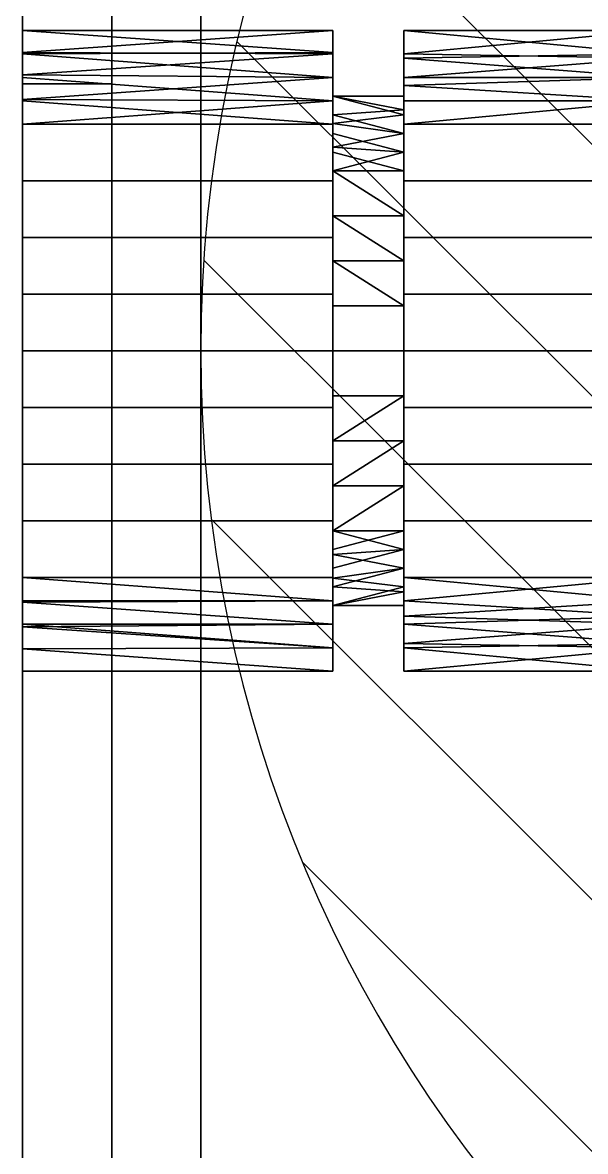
# Model space of a CAD drawing. Header units: millimetres. Extents: x 0 to 3205, y -1375 to 0.
# Drawn here: x 2635 to 2666.6, y -425 to -361.6 of the extents above; entities that cross this region are included whole.
import ezdxf

# ---------------------------------------------------------------- set-up
doc = ezdxf.new("R2010")
doc.units = ezdxf.units.MM
for name, color, linetype in [('IQ_200_3D', 1, 'Continuous'), ('IQ_204_2D', 7, 'Continuous'), ('IQ_204_3D', 7, 'Continuous')]:
    doc.layers.add(name, color=color, linetype=linetype)
doc.layers.add('IQ_CON_HOTWATER_INT', color=7, linetype='Continuous', lineweight=25)

# ---------------------------------------------------------------- blocks, each defined once
blk = doc.blocks.new('*X5')
at = {"color": 0}
for p, q in [((136.9649, 2203.1309), (147.4895, 2213.6555)), ((137.8098, 2202.5616), (148.0588, 2212.8106)), ((138.7599, 2202.0975), (148.5229, 2211.8605)), ((139.8321, 2201.7554), (148.865, 2210.7883)), ((141.0597, 2201.5689), (149.0515, 2209.5607)), ((142.5168, 2201.6117), (149.0087, 2208.1036)), ((144.4437, 2202.1245), (148.4959, 2206.1767))]:
    blk.add_line(p, q, dxfattribs=at)
blk = doc.blocks.new('hotwater')
blk.add_line((3, 0), (3, 0))
blk.add_circle((0, 0), 3)
at = {"extrusion": (0, -1, 0)}
blk.add_circle((0, 0), 3, dxfattribs=at)
at = {"xscale": 0.4000000000000909, "yscale": 0.4000000000000909, "zscale": 0.4000000000000909}
blk.add_blockref('*X5', (-56.6275, -883.6206), dxfattribs=at)
at = {"extrusion": (0, -1, 0), "xscale": 0.4000000000000909, "yscale": 0.4000000000000909, "zscale": 0.4000000000000909}
blk.add_blockref('*X5', (-56.6275, -883.6206), dxfattribs=at)

msp = doc.modelspace()

# ---------------------------------------------------------------- linework, layer by layer
at = {"layer": 'IQ_200_3D'}
for points in [[(2635, -50, 1785), (305, -50, 1785), (305, -782.5, 1785), (2635, -782.5, 1785)], [(2640, -50, 1785), (2635, -50, 1785), (2635, -782.5, 1785), (2640, -782.5, 1785)], [(2645, -50, 1493), (2640, -50, 1493), (2640, -782.5, 1493), (2645, -782.5, 1493)], [(3200, -50, 2020), (2640, -50, 2020), (2640, -782.5, 2020), (3200, -782.5, 2020)], [(3200, -782.5, 1493), (2640, -782.5, 1493), (2640, -50, 1493), (3200, -50, 1493)], [(2640, -50, 2020), (2640, -50, 1493), (2640, -782.5, 1493), (2640, -782.5, 2020)], [(3195, -782.5, 658), (2645, -782.5, 658), (2645, -50, 658), (3195, -50, 658)], [(3195, -50, 1493), (2645, -50, 1493), (2645, -782.5, 1493), (3195, -782.5, 1493)], [(2640, -55, 656), (2635, -55, 656), (2635, -777.5, 656), (2640, -777.5, 656)], [(2640, -777.5, 658), (2635, -777.5, 658), (2635, -55, 658), (2640, -55, 658)], [(2645, -777.5, 658), (2640, -777.5, 658), (2640, -55, 658), (2645, -55, 658)], [(2635, -757.5, 1443), (305, -757.5, 1443), (305, -117.5, 1443), (2635, -117.5, 1443)], [(2635, -117.5, 708), (305, -117.5, 708), (305, -757.5, 708), (2635, -757.5, 708)], [(2635, -782.5, 150), (305, -782.5, 150), (305, -117.5, 150), (2635, -117.5, 150)], [(3195, -757.5, 1443), (2645, -757.5, 1443), (2645, -117.5, 1443), (3195, -117.5, 1443)], [(3195, -117.5, 708), (2645, -117.5, 708), (2645, -757.5, 708), (3195, -757.5, 708)], [(2640, -199.204, 805.742), (2635, -199.204, 805.742), (2635, -700.797, 805.742), (2640, -700.797, 805.742)], [(2640, -700.797, 1374.843), (2635, -700.797, 1374.843), (2635, -199.204, 1374.843), (2640, -199.204, 1374.843)], [(2645, -199.204, 805.742), (2640, -199.204, 805.742), (2640, -700.797, 805.742), (2645, -700.797, 805.742)], [(2645, -700.797, 1374.843), (2640, -700.797, 1374.843), (2640, -199.204, 1374.843), (2645, -199.204, 1374.843)], [(2640, -535, 210), (2635, -535, 210), (2635, -365, 210), (2640, -365, 210)]]:
    msp.add_3dface(points, dxfattribs=at)
for points, invisible_edges in [([(2635, -50, 1785), (2635, -194.752, 1374.257), (2635, -199.204, 1374.843), (2635, -782.5, 1785)], 5), ([(2635, -782.5, 1785), (2635, -757.5, 1443), (2635, -117.5, 1443), (2635, -50, 1785)], 5), ([(2635, -117.5, 188), (2635, -50, 188), (2635, -117.5, 708), (2635, -757.5, 708)], 10), ([(2640, -50, 1493), (2640, -194.752, 1374.257), (2640, -199.204, 1374.843), (2640, -782.5, 1493)], 5), ([(2640, -199.204, 1374.843), (2640, -194.752, 1374.257), (2640, -50, 1785), (2640, -782.5, 1785)], 10), ([(2645, -199.204, 1374.843), (2645, -194.752, 1374.257), (2645, -50, 1493), (2645, -782.5, 1493)], 10), ([(2645, -782.5, 658), (2645, -757.5, 708), (2645, -117.5, 708), (2645, -50, 658)], 5), ([(2645, -117.5, 1443), (2645, -757.5, 1443), (2645, -782.5, 1493), (2645, -50, 1493)], 10), ([(2635, -55, 656), (2635, -361.118, 209.489), (2635, -365, 210), (2635, -777.5, 656)], 5), ([(2635, -199.204, 805.742), (2635, -195.376, 806.173), (2635, -55, 658), (2635, -777.5, 658)], 10), ([(2640, -199.204, 805.742), (2640, -195.376, 806.173), (2640, -55, 658), (2640, -777.5, 658)], 10), ([(2640, -365, 210), (2640, -361.118, 209.489), (2640, -55, 656), (2640, -777.5, 656)], 10), ([(2640, -55, 658), (2640, -195.376, 806.173), (2640, -199.204, 805.742), (2640, -777.5, 658)], 5), ([(2645, -55, 658), (2645, -195.376, 806.173), (2645, -199.204, 805.742), (2645, -777.5, 658)], 5), ([(2635, -117.5, 188), (2635, -757.5, 708), (2635, -782.5, 150), (2635, -117.5, 150)], 3), ([(2635, -777.5, 658), (2635, -700.797, 805.742), (2635, -199.204, 805.742)], 13), ([(2635, -700.797, 1374.843), (2635, -705.249, 1374.257), (2635, -782.5, 1785), (2635, -199.204, 1374.843)], 6), ([(2640, -777.5, 658), (2640, -700.797, 805.742), (2640, -199.204, 805.742)], 13), ([(2640, -700.797, 1374.843), (2640, -705.249, 1374.257), (2640, -782.5, 1493), (2640, -199.204, 1374.843)], 6), ([(2640, -782.5, 1785), (2640, -705.249, 1374.257), (2640, -700.797, 1374.843), (2640, -199.204, 1374.843)], 9), ([(2640, -700.797, 805.742), (2640, -705.249, 806.328), (2640, -777.5, 658), (2640, -199.204, 805.742)], 6), ([(2645, -782.5, 1493), (2645, -705.249, 1374.257), (2645, -700.797, 1374.843), (2645, -199.204, 1374.843)], 9), ([(2645, -700.797, 805.742), (2645, -705.249, 806.328), (2645, -777.5, 658), (2645, -199.204, 805.742)], 6), ([(2640, -361.118, 209.489), (2640, -365, 210), (2635, -365, 210), (2635, -361.118, 209.489)], 8), ([(2635, -535, 210), (2635, -777.5, 656), (2635, -365, 210)], 3), ([(2640, -777.5, 656), (2640, -535, 210), (2640, -365, 210)], 13)]:
    msp.add_3dface(points, dxfattribs=dict(at, invisible_edges=invisible_edges))
at = {"layer": 'IQ_204_2D', "color": 1}
msp.add_line((2640, -50), (2640, -845), dxfattribs=at)

# ---------------------------------------------------------------- block references
at = {"layer": 'IQ_CON_HOTWATER_INT', "xscale": -25, "yscale": 25, "zscale": 25}
msp.add_blockref('hotwater', (2720, -380), dxfattribs=at)

# ---------------------------------------------------------------- meshes
at = {"layer": 'IQ_204_3D'}
mesh = msp.add_polyface(dxfattribs=at)
corners = [(2661, -757.5, 956.99), (2661, -709.445, 929.245), (2661, -709.445, 927.939), (2661, -707.152, 926.884), (2661, -705.195, 925.287), (2661, -703.701, 923.251), (2661, -702.764, 920.905), (2661, -702.445, 918.4), (2661, -702.764, 915.894), (2661, -703.701, 913.548), (2661, -705.195, 911.512), (2661, -707.152, 909.915), (2661, -709.445, 908.86), (2661, -709.445, 907.554), (2661, -757.5, 879.81), (2661, -137.5, 956.99), (2661, -117.5, 956.99), (2661, -117.5, 879.81), (2661, -137.5, 879.81), (2661, -185.555, 907.554), (2661, -185.555, 908.86), (2661, -187.848, 909.915), (2661, -189.805, 911.512), (2661, -191.299, 913.548), (2661, -192.236, 915.894), (2661, -192.555, 918.4), (2661, -192.236, 920.905), (2661, -191.299, 923.251), (2661, -189.805, 925.287), (2661, -187.848, 926.884), (2661, -185.555, 927.939), (2661, -185.555, 929.245)]
mesh.append_faces([[corners[k] for k in face] for face in [(15, 20, 30, 31)]], dxfattribs={"vtx0": -1, "vtx1": -1})
mesh.append_faces([[corners[k] for k in face] for face in [(3, 11, 12, 2), (4, 10, 11, 3), (28, 21, 22, 27), (29, 20, 21, 28), (20, 29, 30)]], dxfattribs={"vtx0": -1, "vtx2": -1})
mesh.append_faces([[corners[k] for k in face] for face in [(8, 9, 6, 7), (17, 18, 15, 16)]], dxfattribs={"vtx1": -1})
mesh.append_faces([[corners[k] for k in face] for face in [(4, 5, 10), (22, 23, 27)]], dxfattribs={"vtx1": -1, "vtx2": -1})
mesh.append_faces([[corners[k] for k in face] for face in [(9, 10, 5, 6), (23, 24, 26, 27)]], dxfattribs={"vtx1": -1, "vtx3": -1})
mesh.append_faces([[corners[k] for k in face] for face in [(24, 25, 26)]], dxfattribs={"vtx2": -1})
mesh.append_faces([[corners[k] for k in face] for face in [(0, 1, 2, 12), (18, 19, 20, 15)]], dxfattribs={"vtx2": -1, "vtx3": -1})
mesh.append_faces([[corners[k] for k in face] for face in [(12, 13, 14, 0)]], dxfattribs={"vtx3": -1})
mesh = msp.add_polyface(dxfattribs=at)
corners = [(2635, -380, 185), (2635, -362, 185), (2635, -367.272, 172.272), (2635, -380, 167), (2635, -392.728, 172.272), (2635, -398, 185)]
mesh.append_faces([[corners[k] for k in face] for face in [(0, 3, 4, 5)]], dxfattribs={"vtx0": -1})
mesh.append_faces([[corners[k] for k in face] for face in [(0, 1, 2, 3)]], dxfattribs={"vtx3": -1})
mesh = msp.add_polyface(dxfattribs=at)
corners = [(2635, -380, 185), (2635, -398, 185), (2635, -392.728, 197.728), (2635, -380, 203), (2635, -367.272, 197.728), (2635, -362, 185)]
mesh.append_faces([[corners[k] for k in face] for face in [(4, 5, 0, 3)]], dxfattribs={"vtx2": -1})
mesh.append_faces([[corners[k] for k in face] for face in [(0, 1, 2, 3)]], dxfattribs={"vtx3": -1})
mesh = msp.add_polyface(dxfattribs=at)
corners = [(2635, -398, 185), (2635, -392.728, 172.272), (2635, -380, 167), (2635, -367.272, 172.272), (2635, -362, 185), (2652.405, -362, 185), (2652.405, -367.272, 172.272), (2652.405, -380, 167), (2652.405, -392.728, 172.272), (2652.405, -398, 185), (2635, -364.493, 178.981), (2652.405, -364.636, 178.636), (2652.405, -365.954, 175.454), (2635, -373.636, 169.636), (2652.405, -373.636, 169.636), (2652.405, -376.818, 168.318), (2635, -386.364, 169.636), (2652.405, -386.364, 169.636), (2652.405, -389.546, 170.954), (2652.405, -395.364, 178.636), (2635, -395.364, 178.636), (2635, -394.046, 175.454), (2652.405, -363.318, 181.818), (2635, -363.246, 181.991), (2635, -365.883, 175.627), (2635, -370.454, 170.954), (2652.405, -370.454, 170.954), (2635, -376.818, 168.318), (2635, -383.182, 168.318), (2652.405, -383.182, 168.318), (2635, -389.546, 170.954), (2635, -396.754, 181.991), (2652.405, -396.682, 181.818), (2652.405, -394.046, 175.454)]
mesh.append_faces([[corners[k] for k in face] for face in [(5, 23, 4)]], dxfattribs={"vtx0": -1})
mesh.append_faces([[corners[k] for k in face] for face in [(10, 11, 24), (6, 3, 12), (12, 24, 11), (20, 32, 31)]], dxfattribs={"vtx0": -1, "vtx1": -1})
mesh.append_faces([[corners[k] for k in face] for face in [(22, 10, 23), (21, 33, 19, 20), (1, 8, 33, 21), (10, 22, 11), (12, 3, 24)]], dxfattribs={"vtx0": -1, "vtx2": -1})
mesh.append_faces([[corners[k] for k in face] for face in [(19, 32, 20), (32, 9, 31), (5, 22, 23)]], dxfattribs={"vtx1": -1, "vtx2": -1})
mesh.append_faces([[corners[k] for k in face] for face in [(15, 7, 2, 27), (6, 26, 25, 3), (18, 8, 1, 30), (26, 14, 13, 25), (29, 17, 16, 28), (7, 29, 28, 2), (30, 16, 17, 18), (27, 13, 14, 15)]], dxfattribs={"vtx1": -1, "vtx3": -1})
mesh.append_faces([[corners[k] for k in face] for face in [(9, 0, 31)]], dxfattribs={"vtx2": -1})
mesh = msp.add_polyface(dxfattribs=at)
corners = [(2635, -362, 185), (2635, -367.272, 197.728), (2635, -380, 203), (2635, -392.728, 197.728), (2635, -398, 185), (2652.405, -398, 185), (2652.405, -392.728, 197.728), (2652.405, -380, 203), (2652.405, -367.272, 197.728), (2652.405, -362, 185), (2635, -395.507, 191.019), (2652.405, -395.364, 191.364), (2652.405, -394.046, 194.546), (2635, -386.364, 200.364), (2652.405, -386.364, 200.364), (2652.405, -383.182, 201.682), (2635, -364.636, 191.364), (2652.405, -364.636, 191.364), (2652.405, -363.246, 188.009), (2652.405, -373.636, 200.364), (2635, -373.636, 200.364), (2635, -376.818, 201.682), (2652.405, -396.682, 188.182), (2635, -396.754, 188.009), (2635, -394.117, 194.373), (2635, -389.546, 199.046), (2652.405, -389.546, 199.046), (2635, -383.182, 201.682), (2635, -365.954, 194.546), (2652.405, -365.954, 194.546), (2635, -363.318, 188.182), (2652.405, -370.454, 199.046), (2635, -370.454, 199.046), (2652.405, -376.818, 201.682)]
mesh.append_faces([[corners[k] for k in face] for face in [(5, 23, 4)]], dxfattribs={"vtx0": -1})
mesh.append_faces([[corners[k] for k in face] for face in [(10, 11, 24), (6, 3, 12), (12, 24, 11)]], dxfattribs={"vtx0": -1, "vtx1": -1})
mesh.append_faces([[corners[k] for k in face] for face in [(22, 10, 23), (28, 8, 29, 16), (16, 29, 17, 30), (18, 0, 30), (10, 22, 11), (12, 3, 24), (30, 17, 18)]], dxfattribs={"vtx0": -1, "vtx2": -1})
mesh.append_faces([[corners[k] for k in face] for face in [(5, 22, 23), (28, 1, 8)]], dxfattribs={"vtx1": -1, "vtx2": -1})
mesh.append_faces([[corners[k] for k in face] for face in [(15, 7, 2, 27), (26, 14, 13, 25), (6, 26, 25, 3), (7, 33, 21, 2), (1, 32, 31, 8), (27, 13, 14, 15), (32, 20, 19, 31), (33, 19, 20, 21)]], dxfattribs={"vtx1": -1, "vtx3": -1})
mesh.append_faces([[corners[k] for k in face] for face in [(18, 9, 0)]], dxfattribs={"vtx2": -1})
mesh = msp.add_polyface(dxfattribs=at)
corners = [(2652.405, -398, 185), (2652.405, -392.728, 172.272), (2652.405, -380, 167), (2652.405, -367.272, 172.272), (2652.405, -362, 185), (2652.405, -365.692, 185), (2652.405, -369.883, 174.883), (2652.405, -380, 170.692), (2652.405, -390.117, 174.883), (2652.405, -394.308, 185)]
mesh.append_faces([[corners[k] for k in face] for face in [(8, 1, 2, 7)]], dxfattribs={"vtx0": -1, "vtx2": -1})
mesh.append_faces([[corners[k] for k in face] for face in [(2, 3, 6, 7)]], dxfattribs={"vtx1": -1, "vtx3": -1})
mesh.append_faces([[corners[k] for k in face] for face in [(9, 0, 1, 8)]], dxfattribs={"vtx2": -1})
mesh.append_faces([[corners[k] for k in face] for face in [(3, 4, 5, 6)]], dxfattribs={"vtx3": -1})
mesh = msp.add_polyface(dxfattribs=at)
corners = [(2652.405, -362, 185), (2652.405, -367.272, 197.728), (2652.405, -380, 203), (2652.405, -392.728, 197.728), (2652.405, -398, 185), (2652.405, -394.308, 185), (2652.405, -390.117, 195.117), (2652.405, -380, 199.308), (2652.405, -369.883, 195.117), (2652.405, -365.692, 185)]
mesh.append_faces([[corners[k] for k in face] for face in [(1, 8, 9, 0)]], dxfattribs={"vtx0": -1})
mesh.append_faces([[corners[k] for k in face] for face in [(8, 1, 2, 7)]], dxfattribs={"vtx0": -1, "vtx2": -1})
mesh.append_faces([[corners[k] for k in face] for face in [(6, 7, 2, 3)]], dxfattribs={"vtx1": -1, "vtx3": -1})
mesh.append_faces([[corners[k] for k in face] for face in [(3, 4, 5, 6)]], dxfattribs={"vtx3": -1})
mesh = msp.add_polyface(dxfattribs=at)
corners = [(2656.405, -394.308, 185), (2656.405, -390.117, 174.883), (2656.405, -380, 170.692), (2656.405, -369.883, 174.883), (2656.405, -365.692, 185), (2656.405, -362, 185), (2656.405, -367.272, 172.272), (2656.405, -380, 167), (2656.405, -392.728, 172.272), (2656.405, -398, 185)]
mesh.append_faces([[corners[k] for k in face] for face in [(3, 6, 7, 2)]], dxfattribs={"vtx0": -1, "vtx2": -1})
mesh.append_faces([[corners[k] for k in face] for face in [(7, 8, 1, 2)]], dxfattribs={"vtx1": -1, "vtx3": -1})
mesh.append_faces([[corners[k] for k in face] for face in [(4, 5, 6, 3)]], dxfattribs={"vtx2": -1})
mesh.append_faces([[corners[k] for k in face] for face in [(8, 9, 0, 1)]], dxfattribs={"vtx3": -1})
mesh = msp.add_polyface(dxfattribs=at)
corners = [(2656.405, -365.692, 185), (2656.405, -369.883, 195.117), (2656.405, -380, 199.308), (2656.405, -390.117, 195.117), (2656.405, -394.308, 185), (2656.405, -398, 185), (2656.405, -392.728, 197.728), (2656.405, -380, 203), (2656.405, -367.272, 197.728), (2656.405, -362, 185)]
mesh.append_faces([[corners[k] for k in face] for face in [(7, 2, 3, 6)]], dxfattribs={"vtx0": -1, "vtx2": -1})
mesh.append_faces([[corners[k] for k in face] for face in [(0, 1, 8, 9)]], dxfattribs={"vtx1": -1})
mesh.append_faces([[corners[k] for k in face] for face in [(7, 8, 1, 2)]], dxfattribs={"vtx1": -1, "vtx3": -1})
mesh.append_faces([[corners[k] for k in face] for face in [(4, 5, 6, 3)]], dxfattribs={"vtx2": -1})
mesh = msp.add_polyface(dxfattribs=at)
corners = [(2656.405, -398, 185), (2656.405, -392.728, 172.272), (2656.405, -380, 167), (2656.405, -367.272, 172.272), (2656.405, -362, 185), (2670.405, -362, 185), (2670.405, -367.272, 172.272), (2670.405, -380, 167), (2670.405, -392.728, 172.272), (2670.405, -398, 185), (2656.405, -365.099, 177.518), (2670.405, -364.636, 178.636), (2670.405, -365.954, 175.454), (2656.405, -373.636, 169.636), (2670.405, -373.636, 169.636), (2670.405, -376.818, 168.318), (2670.405, -394.901, 177.518), (2656.405, -395.364, 178.636), (2656.405, -394.046, 175.454), (2670.405, -386.364, 169.636), (2656.405, -386.364, 169.636), (2656.405, -383.182, 168.318), (2656.405, -363.55, 181.259), (2670.405, -370.454, 170.954), (2656.405, -370.454, 170.954), (2656.405, -376.818, 168.318), (2670.405, -396.45, 181.259), (2670.405, -389.546, 170.954), (2656.405, -389.546, 170.954), (2670.405, -383.182, 168.318), (2670.405, -363.318, 181.818), (2656.405, -396.682, 181.818)]
mesh.append_faces([[corners[k] for k in face] for face in [(31, 9, 0), (30, 4, 5)]], dxfattribs={"vtx0": -1})
mesh.append_faces([[corners[k] for k in face] for face in [(16, 18, 8), (4, 30, 22), (9, 31, 26)]], dxfattribs={"vtx0": -1, "vtx1": -1})
mesh.append_faces([[corners[k] for k in face] for face in [(3, 12, 6), (10, 11, 12), (8, 18, 1), (17, 16, 26), (16, 17, 18)]], dxfattribs={"vtx0": -1, "vtx2": -1})
mesh.append_faces([[corners[k] for k in face] for face in [(10, 22, 11), (3, 10, 12), (30, 11, 22), (31, 17, 26)]], dxfattribs={"vtx1": -1, "vtx2": -1})
mesh.append_faces([[corners[k] for k in face] for face in [(2, 25, 15, 7), (24, 3, 6, 23), (13, 24, 23, 14), (7, 29, 21, 2), (1, 28, 27, 8), (25, 13, 14, 15), (28, 20, 19, 27), (29, 19, 20, 21)]], dxfattribs={"vtx1": -1, "vtx3": -1})
mesh = msp.add_polyface(dxfattribs=at)
corners = [(2656.405, -362, 185), (2656.405, -367.272, 197.728), (2656.405, -380, 203), (2656.405, -392.728, 197.728), (2656.405, -398, 185), (2670.405, -398, 185), (2670.405, -392.728, 197.728), (2670.405, -380, 203), (2670.405, -367.272, 197.728), (2670.405, -362, 185), (2656.405, -394.901, 192.482), (2670.405, -395.364, 191.364), (2670.405, -394.046, 194.546), (2656.405, -386.364, 200.364), (2670.405, -386.364, 200.364), (2670.405, -383.182, 201.682), (2656.405, -364.636, 191.364), (2670.405, -364.636, 191.364), (2670.405, -363.55, 188.741), (2670.405, -373.636, 200.364), (2656.405, -373.636, 200.364), (2656.405, -376.818, 201.682), (2656.405, -396.45, 188.741), (2670.405, -389.546, 199.046), (2656.405, -389.546, 199.046), (2656.405, -383.182, 201.682), (2656.405, -365.954, 194.546), (2670.405, -365.954, 194.546), (2656.405, -363.318, 188.182), (2670.405, -370.454, 199.046), (2656.405, -370.454, 199.046), (2670.405, -376.818, 201.682), (2670.405, -396.682, 188.182)]
mesh.append_faces([[corners[k] for k in face] for face in [(28, 9, 0), (32, 4, 5)]], dxfattribs={"vtx0": -1})
mesh.append_faces([[corners[k] for k in face] for face in [(9, 28, 18), (18, 16, 17), (4, 32, 22)]], dxfattribs={"vtx0": -1, "vtx1": -1})
mesh.append_faces([[corners[k] for k in face] for face in [(3, 12, 6), (10, 11, 12)]], dxfattribs={"vtx0": -1, "vtx2": -1})
mesh.append_faces([[corners[k] for k in face] for face in [(10, 22, 11), (3, 10, 12), (28, 16, 18), (32, 11, 22)]], dxfattribs={"vtx1": -1, "vtx2": -1})
mesh.append_faces([[corners[k] for k in face] for face in [(15, 7, 2, 25), (24, 3, 6, 23), (13, 24, 23, 14), (7, 31, 21, 2), (19, 29, 30, 20), (8, 27, 26, 1), (27, 17, 16, 26), (1, 30, 29, 8), (25, 13, 14, 15), (31, 19, 20, 21)]], dxfattribs={"vtx1": -1, "vtx3": -1})
mesh = msp.add_polyface(dxfattribs=at)
corners = [(2652.405, -394.308, 185), (2652.405, -390.117, 174.883), (2652.405, -380, 170.692), (2652.405, -369.883, 174.883), (2652.405, -365.692, 185), (2656.405, -365.692, 185), (2656.405, -369.883, 174.883), (2656.405, -380, 170.692), (2656.405, -390.117, 174.883), (2656.405, -394.308, 185), (2652.405, -367.231, 181.284), (2656.405, -367.787, 179.941), (2656.405, -368.835, 177.412), (2652.405, -374.941, 172.787), (2656.405, -374.941, 172.787), (2656.405, -377.471, 171.74), (2652.405, -392.213, 179.941), (2656.405, -392.213, 179.941), (2656.405, -393.538, 183.142), (2656.405, -385.059, 172.787), (2652.405, -385.059, 172.787), (2652.405, -382.529, 171.74), (2656.405, -366.74, 182.471), (2652.405, -368.557, 178.083), (2656.405, -372.412, 173.835), (2652.405, -372.412, 173.835), (2652.405, -377.471, 171.74), (2652.405, -391.165, 177.412), (2656.405, -391.165, 177.412), (2652.405, -393.26, 182.471), (2656.405, -387.588, 173.835), (2652.405, -387.588, 173.835), (2656.405, -382.529, 171.74)]
mesh.append_faces([[corners[k] for k in face] for face in [(22, 4, 5)]], dxfattribs={"vtx0": -1})
mesh.append_faces([[corners[k] for k in face] for face in [(10, 11, 23), (12, 23, 11), (4, 22, 10), (18, 29, 17), (6, 3, 12)]], dxfattribs={"vtx0": -1, "vtx1": -1})
mesh.append_faces([[corners[k] for k in face] for face in [(17, 29, 16, 28), (12, 3, 23), (27, 8, 28, 16), (30, 1, 31, 19), (19, 31, 20, 32), (18, 0, 29), (32, 20, 21)]], dxfattribs={"vtx0": -1, "vtx2": -1})
mesh.append_faces([[corners[k] for k in face] for face in [(9, 0, 18)]], dxfattribs={"vtx1": -1})
mesh.append_faces([[corners[k] for k in face] for face in [(22, 11, 10), (27, 1, 8), (30, 8, 1)]], dxfattribs={"vtx1": -1, "vtx2": -1})
mesh.append_faces([[corners[k] for k in face] for face in [(15, 7, 2, 26), (25, 3, 6, 24), (13, 25, 24, 14), (7, 32, 21, 2), (26, 13, 14, 15)]], dxfattribs={"vtx1": -1, "vtx3": -1})
mesh = msp.add_polyface(dxfattribs=at)
corners = [(2652.405, -365.692, 185), (2652.405, -369.883, 195.117), (2652.405, -380, 199.308), (2652.405, -390.117, 195.117), (2652.405, -394.308, 185), (2656.405, -394.308, 185), (2656.405, -390.117, 195.117), (2656.405, -380, 199.308), (2656.405, -369.883, 195.117), (2656.405, -365.692, 185), (2652.405, -392.769, 188.716), (2656.405, -392.213, 190.059), (2656.405, -391.165, 192.588), (2652.405, -385.059, 197.213), (2656.405, -385.059, 197.213), (2656.405, -382.529, 198.26), (2652.405, -367.787, 190.059), (2656.405, -367.787, 190.059), (2656.405, -366.462, 186.858), (2656.405, -374.941, 197.213), (2652.405, -374.941, 197.213), (2652.405, -377.471, 198.26), (2656.405, -393.26, 187.529), (2652.405, -391.443, 191.917), (2656.405, -387.588, 196.165), (2652.405, -387.588, 196.165), (2652.405, -382.529, 198.26), (2652.405, -368.835, 192.588), (2656.405, -368.835, 192.588), (2652.405, -366.74, 187.529), (2656.405, -372.412, 196.165), (2652.405, -372.412, 196.165), (2656.405, -377.471, 198.26)]
mesh.append_faces([[corners[k] for k in face] for face in [(22, 4, 5)]], dxfattribs={"vtx0": -1})
mesh.append_faces([[corners[k] for k in face] for face in [(10, 11, 23), (6, 3, 12), (4, 22, 10), (18, 29, 17), (12, 23, 11)]], dxfattribs={"vtx0": -1, "vtx1": -1})
mesh.append_faces([[corners[k] for k in face] for face in [(17, 29, 16, 28), (12, 3, 23), (27, 8, 28, 16), (30, 1, 31, 19), (19, 31, 20, 32), (18, 0, 29), (32, 20, 21)]], dxfattribs={"vtx0": -1, "vtx2": -1})
mesh.append_faces([[corners[k] for k in face] for face in [(9, 0, 18)]], dxfattribs={"vtx1": -1})
mesh.append_faces([[corners[k] for k in face] for face in [(22, 11, 10), (27, 1, 8), (30, 8, 1)]], dxfattribs={"vtx1": -1, "vtx2": -1})
mesh.append_faces([[corners[k] for k in face] for face in [(15, 7, 2, 26), (25, 3, 6, 24), (13, 25, 24, 14), (7, 32, 21, 2), (26, 13, 14, 15)]], dxfattribs={"vtx1": -1, "vtx3": -1})

doc.saveas('drawing.dxf')
